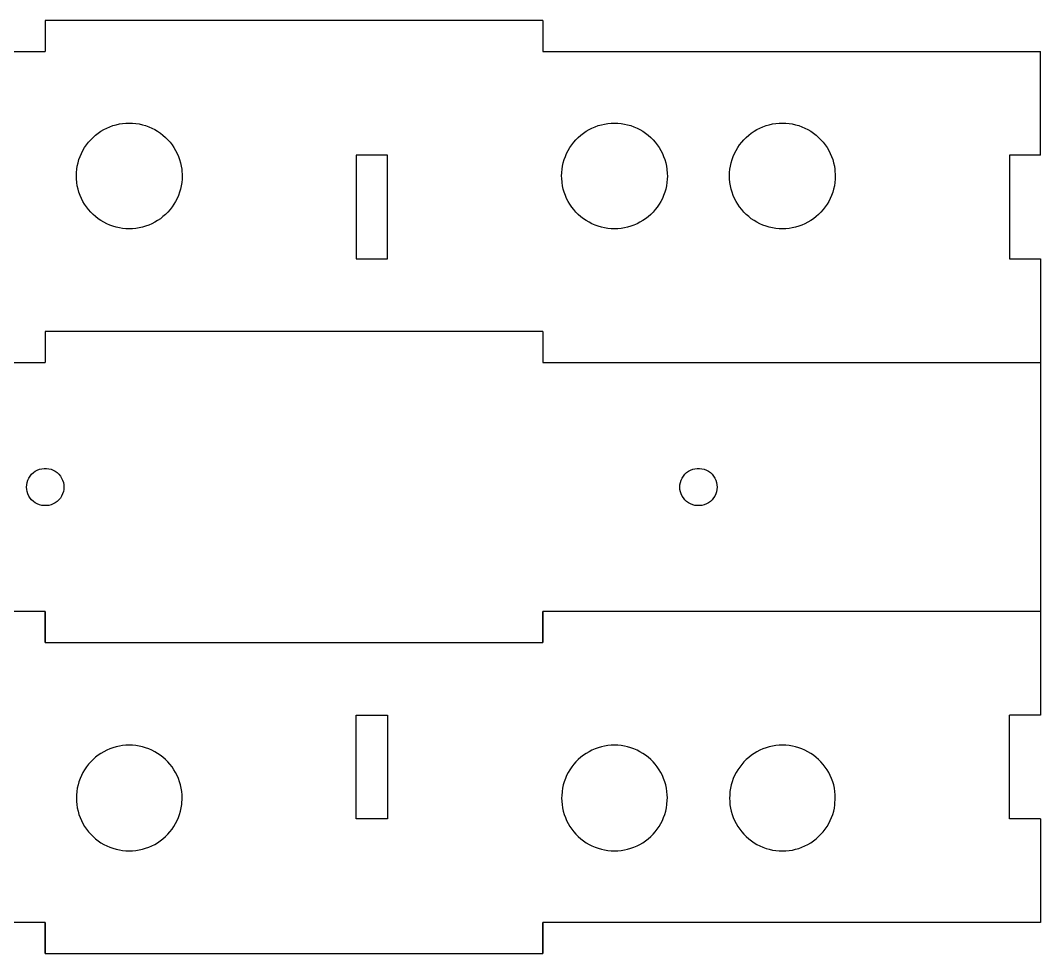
# Model space of a CAD drawing. Extents: x 1 to 147, y 1 to 145.
# Drawn here: x 129.6 to 146, y 112.5 to 127.5 of the extents above; entities that cross this region are included whole.
import ezdxf

# ---------------------------------------------------------------- set-up
doc = ezdxf.new("R2010")
doc.units = 0
doc.layers.get('0').update_dxf_attribs({"linetype": 'CONTINUOUS'})

# ---------------------------------------------------------------- blocks, each defined once
blk = doc.blocks.new('BLOCK_8')
for p, q in [((16, 0.5), (8, 0.5)), ((8, 0.5), (8, 0)), ((8, 0), (8, 0.5)), ((16, 0.5), (16, 0)), ((16, 0), (16, 0.5)), ((32, 0.5), (24, 0.5)), ((24, 0.5), (24, 0)), ((24, 0), (24, 0.5)), ((32, -1.667), (32, 0.5)), ((0, 0), (8, 0)), ((0, -1.667), (0, 0)), ((16, 0), (24, 0)), ((0, -1.667), (0.5, -1.667)), ((0.5, -1.667), (0.5, -3.333)), ((32, -1.667), (31.5, -1.667)), ((31.5, -1.667), (31.5, -3.333)), ((0, -3.333), (0.5, -3.333)), ((0, -10.667), (0, -3.333)), ((31.5, -3.333), (32, -3.333)), ((32, -3.333), (32, -10.667)), ((16, -4.5), (8, -4.5)), ((8, -4.5), (8, -5)), ((8, -5), (8, -4.5)), ((16, -4.5), (16, -5)), ((16, -5), (16, -4.5)), ((32, -4.5), (24, -4.5)), ((24, -4.5), (24, -5)), ((24, -5), (24, -4.5)), ((0, -5), (8, -5)), ((16, -5), (24, -5)), ((8, -9), (0, -9)), ((8, -9.5), (8, -9)), ((24, -9), (16, -9)), ((16, -9.5), (16, -9)), ((24, -9.5), (24, -9)), ((8, -9.5), (16, -9.5)), ((24, -9.5), (32, -9.5)), ((0.5, -10.667), (0, -10.667)), ((0.5, -12.333), (0.5, -10.667)), ((31.5, -12.333), (31.5, -10.667)), ((31.5, -10.667), (32, -10.667)), ((0, -12.333), (0, -14)), ((0, -12.333), (0.5, -12.333)), ((32, -12.333), (31.5, -12.333)), ((32, -12.333), (32, -14.5)), ((8, -14), (0, -14)), ((8, -14.5), (8, -14)), ((24, -14), (16, -14)), ((16, -14.5), (16, -14)), ((24, -14.5), (24, -14)), ((8, -14.5), (16, -14.5)), ((24, -14.5), (32, -14.5))]:
    blk.add_line(p, q)
blk = doc.blocks.new('BLOCK_9')
for p, q in [((-1.2988, 0.8242), (-1.3429, 0.7942)), ((-1.2528, 0.8514), (-1.2988, 0.8242)), ((-1.2052, 0.8756), (-1.2528, 0.8514)), ((-1.1562, 0.8968), (-1.2052, 0.8756)), ((-1.106, 0.9149), (-1.1562, 0.8968)), ((-1.0547, 0.9298), (-1.106, 0.9149)), ((-1.0026, 0.9414), (-1.0547, 0.9298)), ((-0.9498, 0.9498), (-1.0026, 0.9414)), ((-0.8967, 0.9548), (-0.9498, 0.9498)), ((-0.8433, 0.9565), (-0.8967, 0.9548)), ((-0.7899, 0.9548), (-0.8433, 0.9565)), ((-0.7368, 0.9498), (-0.7899, 0.9548)), ((-0.684, 0.9414), (-0.7368, 0.9498)), ((-0.6319, 0.9298), (-0.684, 0.9414)), ((-0.5806, 0.9149), (-0.6319, 0.9298)), ((-0.5304, 0.8968), (-0.5806, 0.9149)), ((-0.4814, 0.8756), (-0.5304, 0.8968)), ((-0.4338, 0.8514), (-0.4814, 0.8756)), ((-0.3878, 0.8242), (-0.4338, 0.8514)), ((-0.3437, 0.7942), (-0.3878, 0.8242)), ((-1.4629, 0.6884), (-1.4982, 0.6483)), ((-1.4252, 0.7261), (-1.4629, 0.6884)), ((-1.3851, 0.7614), (-1.4252, 0.7261)), ((-1.3429, 0.7942), (-1.3851, 0.7614)), ((-0.3015, 0.7614), (-0.3437, 0.7942)), ((-0.2614, 0.7261), (-0.3015, 0.7614)), ((-0.2237, 0.6884), (-0.2614, 0.7261)), ((-0.1884, 0.6483), (-0.2237, 0.6884)), ((-1.5881, 0.516), (-1.6124, 0.4684)), ((-1.561, 0.562), (-1.5881, 0.516)), ((-1.531, 0.6061), (-1.561, 0.562)), ((-1.4982, 0.6483), (-1.531, 0.6061)), ((-0.1556, 0.6061), (-0.1884, 0.6483)), ((-0.1256, 0.562), (-0.1556, 0.6061)), ((-0.0984, 0.516), (-0.1256, 0.562)), ((-0.0742, 0.4684), (-0.0984, 0.516)), ((-1.6517, 0.3692), (-1.6666, 0.3179)), ((-1.6336, 0.4194), (-1.6517, 0.3692)), ((-1.6124, 0.4684), (-1.6336, 0.4194)), ((-0.053, 0.4194), (-0.0742, 0.4684)), ((-0.0349, 0.3692), (-0.053, 0.4194)), ((-0.02, 0.3179), (-0.0349, 0.3692)), ((-1.6866, 0.213), (-1.693, 0.0976)), ((-1.6782, 0.2658), (-1.6866, 0.213)), ((-1.6666, 0.3179), (-1.6782, 0.2658)), ((-0.0083, 0.2658), (-0.02, 0.3179)), ((0, 0.213), (-0.0083, 0.2658)), ((0.005, 0.1599), (0, 0.213)), ((-1.693, 0.0976), (-1.6916, 0.0531)), ((-1.6916, 0.0531), (-1.6866, 0)), ((-1.6866, 0), (-1.6782, -0.0528)), ((-0.0083, -0.0528), (0, 0)), ((0, 0), (0.0053, 0.062)), ((0.0067, 0.1065), (0.005, 0.1599)), ((0.0053, 0.062), (0.0067, 0.1065)), ((-1.6782, -0.0528), (-1.6666, -0.1049)), ((-1.6666, -0.1049), (-1.6517, -0.1562)), ((-1.6517, -0.1562), (-1.6336, -0.2064)), ((-0.053, -0.2064), (-0.0349, -0.1562)), ((-0.0349, -0.1562), (-0.02, -0.1049)), ((-0.02, -0.1049), (-0.0083, -0.0528)), ((-1.6336, -0.2064), (-1.6124, -0.2554)), ((-1.6124, -0.2554), (-1.5881, -0.303)), ((-1.5881, -0.303), (-1.561, -0.3489)), ((-0.1256, -0.3489), (-0.0984, -0.303)), ((-0.0984, -0.303), (-0.0742, -0.2554)), ((-0.0742, -0.2554), (-0.053, -0.2064)), ((-1.561, -0.3489), (-1.531, -0.3931)), ((-1.531, -0.3931), (-1.4982, -0.4353)), ((-1.4982, -0.4353), (-1.4629, -0.4754)), ((-1.4629, -0.4754), (-1.4252, -0.5131)), ((-0.2614, -0.5131), (-0.2237, -0.4754)), ((-0.2237, -0.4754), (-0.1884, -0.4353)), ((-0.1884, -0.4353), (-0.1556, -0.3931)), ((-0.1556, -0.3931), (-0.1256, -0.3489)), ((-1.4252, -0.5131), (-1.3851, -0.5484)), ((-1.3851, -0.5484), (-1.3429, -0.5812)), ((-1.3429, -0.5812), (-1.2988, -0.6112)), ((-1.2988, -0.6112), (-1.2528, -0.6384)), ((-1.2528, -0.6384), (-1.2052, -0.6626)), ((-0.4814, -0.6626), (-0.4338, -0.6384)), ((-0.4338, -0.6384), (-0.3878, -0.6112)), ((-0.3878, -0.6112), (-0.3437, -0.5812)), ((-0.3437, -0.5812), (-0.3015, -0.5484)), ((-0.3015, -0.5484), (-0.2614, -0.5131)), ((-1.2052, -0.6626), (-1.1562, -0.6838)), ((-1.1562, -0.6838), (-1.106, -0.7019)), ((-1.106, -0.7019), (-1.0547, -0.7168)), ((-1.0547, -0.7168), (-1.0026, -0.7284)), ((-1.0026, -0.7284), (-0.9498, -0.7368)), ((-0.9498, -0.7368), (-0.8967, -0.7418)), ((-0.8967, -0.7418), (-0.8433, -0.7435)), ((-0.8433, -0.7435), (-0.7899, -0.7418)), ((-0.7899, -0.7418), (-0.7368, -0.7368)), ((-0.7368, -0.7368), (-0.684, -0.7284)), ((-0.684, -0.7284), (-0.6319, -0.7168)), ((-0.6319, -0.7168), (-0.5806, -0.7019)), ((-0.5806, -0.7019), (-0.5304, -0.6838)), ((-0.5304, -0.6838), (-0.4814, -0.6626))]:
    blk.add_line(p, q)
blk = doc.blocks.new('BLOCK_10')
for p, q in [((-1.30378, 0.6643), (-1.34794, 0.6343)), ((-1.25781, 0.6915), (-1.30378, 0.6643)), ((-1.21023, 0.7157), (-1.25781, 0.6915)), ((-1.16124, 0.7369), (-1.21023, 0.7157)), ((-1.11099, 0.755), (-1.16124, 0.7369)), ((-1.0597, 0.7699), (-1.11099, 0.755)), ((-1.0076, 0.7815), (-1.0597, 0.7699)), ((-0.95486, 0.7899), (-1.0076, 0.7815)), ((-0.9017, 0.7949), (-0.95486, 0.7899)), ((-0.84832, 0.7966), (-0.9017, 0.7949)), ((-0.79495, 0.7949), (-0.84832, 0.7966)), ((-0.74179, 0.7899), (-0.79495, 0.7949)), ((-0.68905, 0.7815), (-0.74179, 0.7899)), ((-0.63694, 0.7699), (-0.68905, 0.7815)), ((-0.58566, 0.755), (-0.63694, 0.7699)), ((-0.53541, 0.7369), (-0.58566, 0.755)), ((-0.48642, 0.7157), (-0.53541, 0.7369)), ((-0.43884, 0.6915), (-0.48642, 0.7157)), ((-0.39286, 0.6643), (-0.43884, 0.6915)), ((-0.34871, 0.6343), (-0.39286, 0.6643)), ((-1.46795, 0.5285), (-1.50326, 0.4884)), ((-1.43019, 0.5662), (-1.46795, 0.5285)), ((-1.39013, 0.6015), (-1.43019, 0.5662)), ((-1.34794, 0.6343), (-1.39013, 0.6015)), ((-0.30651, 0.6015), (-0.34871, 0.6343)), ((-0.26646, 0.5662), (-0.30651, 0.6015)), ((-0.22869, 0.5285), (-0.26646, 0.5662)), ((-0.19339, 0.4884), (-0.22869, 0.5285)), ((-1.59318, 0.3561), (-1.61743, 0.3085)), ((-1.56601, 0.4021), (-1.59318, 0.3561)), ((-1.53599, 0.4462), (-1.56601, 0.4021)), ((-1.50326, 0.4884), (-1.53599, 0.4462)), ((-0.16066, 0.4462), (-0.19339, 0.4884)), ((-0.13064, 0.4021), (-0.16066, 0.4462)), ((-0.10347, 0.3561), (-0.13064, 0.4021)), ((-0.07922, 0.3085), (-0.10347, 0.3561)), ((-1.65672, 0.2093), (-1.67161, 0.158)), ((-1.63864, 0.2595), (-1.65672, 0.2093)), ((-1.61743, 0.3085), (-1.63864, 0.2595)), ((-0.05801, 0.2595), (-0.07922, 0.3085)), ((-0.03993, 0.2093), (-0.05801, 0.2595)), ((-0.02502, 0.158), (-0.03993, 0.2093)), ((-1.69162, 0.0531), (-1.69717, -0.0166)), ((-1.68327, 0.1059), (-1.69162, 0.0531)), ((-1.67161, 0.158), (-1.68327, 0.1059)), ((-0.01338, 0.1059), (-0.02502, 0.158)), ((-0.00503, 0.0531), (-0.01338, 0.1059)), ((0, 0), (-0.00503, 0.0531)), ((0.00153, -0.0578), (0, 0)), ((-1.69717, -0.0166), (-1.69818, -0.0578)), ((-1.69818, -0.0578), (-1.69665, -0.1068)), ((-1.69665, -0.1068), (-1.69162, -0.1599)), ((-1.69162, -0.1599), (-1.68327, -0.2127)), ((-0.01338, -0.2127), (-0.00503, -0.1599)), ((-0.00503, -0.1599), (0.00051, -0.0904)), ((0.00051, -0.0904), (0.00153, -0.0578)), ((-1.68327, -0.2127), (-1.67161, -0.2648)), ((-1.67161, -0.2648), (-1.65672, -0.3161)), ((-1.65672, -0.3161), (-1.63864, -0.3663)), ((-0.05801, -0.3663), (-0.03993, -0.3161)), ((-0.03993, -0.3161), (-0.02502, -0.2648)), ((-0.02502, -0.2648), (-0.01338, -0.2127)), ((-1.63864, -0.3663), (-1.61743, -0.4153)), ((-1.61743, -0.4153), (-1.59318, -0.4629)), ((-1.59318, -0.4629), (-1.56601, -0.5088)), ((-0.13064, -0.5088), (-0.10347, -0.4629)), ((-0.10347, -0.4629), (-0.07922, -0.4153)), ((-0.07922, -0.4153), (-0.05801, -0.3663)), ((-1.56601, -0.5088), (-1.53599, -0.553)), ((-1.53599, -0.553), (-1.50326, -0.5952)), ((-1.50326, -0.5952), (-1.46795, -0.6353)), ((-1.46795, -0.6353), (-1.43019, -0.673)), ((-0.26646, -0.673), (-0.22869, -0.6353)), ((-0.22869, -0.6353), (-0.19339, -0.5952)), ((-0.19339, -0.5952), (-0.16066, -0.553)), ((-0.16066, -0.553), (-0.13064, -0.5088)), ((-1.43019, -0.673), (-1.39013, -0.7083)), ((-1.39013, -0.7083), (-1.34794, -0.7411)), ((-1.34794, -0.7411), (-1.30378, -0.7711)), ((-1.30378, -0.7711), (-1.25781, -0.7983)), ((-1.25781, -0.7983), (-1.21023, -0.8225)), ((-0.48642, -0.8225), (-0.43884, -0.7983)), ((-0.43884, -0.7983), (-0.39286, -0.7711)), ((-0.39286, -0.7711), (-0.34871, -0.7411)), ((-0.34871, -0.7411), (-0.30651, -0.7083)), ((-0.30651, -0.7083), (-0.26646, -0.673)), ((-1.21023, -0.8225), (-1.16124, -0.8437)), ((-1.16124, -0.8437), (-1.11099, -0.8618)), ((-1.11099, -0.8618), (-1.0597, -0.8767)), ((-1.0597, -0.8767), (-1.0076, -0.8883)), ((-1.0076, -0.8883), (-0.95486, -0.8967)), ((-0.95486, -0.8967), (-0.9017, -0.9017)), ((-0.9017, -0.9017), (-0.84832, -0.9034)), ((-0.84832, -0.9034), (-0.79495, -0.9017)), ((-0.79495, -0.9017), (-0.74179, -0.8967)), ((-0.74179, -0.8967), (-0.68905, -0.8883)), ((-0.68905, -0.8883), (-0.63694, -0.8767)), ((-0.63694, -0.8767), (-0.58566, -0.8618)), ((-0.58566, -0.8618), (-0.53541, -0.8437)), ((-0.53541, -0.8437), (-0.48642, -0.8225))]:
    blk.add_line(p, q)
blk = doc.blocks.new('BLOCK_11')
for p, q in [((0.48138, 0.6626), (0.4338, 0.6384)), ((0.53038, 0.6838), (0.48138, 0.6626)), ((0.58062, 0.7019), (0.53038, 0.6838)), ((0.63189, 0.7168), (0.58062, 0.7019)), ((0.68402, 0.7284), (0.63189, 0.7168)), ((0.73675, 0.7368), (0.68402, 0.7284)), ((0.78991, 0.7418), (0.73675, 0.7368)), ((0.84329, 0.7435), (0.78991, 0.7418)), ((0.89666, 0.7418), (0.84329, 0.7435)), ((0.94983, 0.7368), (0.89666, 0.7418)), ((1.00256, 0.7284), (0.94983, 0.7368)), ((1.05467, 0.7168), (1.00256, 0.7284)), ((1.10595, 0.7019), (1.05467, 0.7168)), ((1.15619, 0.6838), (1.10595, 0.7019)), ((1.205197, 0.6626), (1.15619, 0.6838)), ((1.252774, 0.6384), (1.205197, 0.6626)), ((0.26143, 0.5131), (0.22366, 0.4754)), ((0.30148, 0.5484), (0.26143, 0.5131)), ((0.34367, 0.5812), (0.30148, 0.5484)), ((0.38783, 0.6112), (0.34367, 0.5812)), ((0.4338, 0.6384), (0.38783, 0.6112)), ((1.298733, 0.6112), (1.252774, 0.6384)), ((1.342908, 0.5812), (1.298733, 0.6112)), ((1.385098, 0.5484), (1.342908, 0.5812)), ((1.425153, 0.5131), (1.385098, 0.5484)), ((1.462918, 0.4754), (1.425153, 0.5131)), ((0.12561, 0.349), (0.09843, 0.303)), ((0.15562, 0.3931), (0.12561, 0.349)), ((0.18835, 0.4353), (0.15562, 0.3931)), ((0.22366, 0.4754), (0.18835, 0.4353)), ((1.498227, 0.4353), (1.462918, 0.4754)), ((1.530957, 0.3931), (1.498227, 0.4353)), ((1.560971, 0.349), (1.530957, 0.3931)), ((1.588147, 0.303), (1.560971, 0.349)), ((0.05298, 0.2064), (0.03489, 0.1562)), ((0.07419, 0.2554), (0.05298, 0.2064)), ((0.09843, 0.303), (0.07419, 0.2554)), ((1.612393, 0.2554), (1.588147, 0.303)), ((1.633603, 0.2064), (1.612393, 0.2554)), ((1.651685, 0.1562), (1.633603, 0.2064)), ((0, 0), (-0.00643, -0.1154)), ((0.00834, 0.0528), (0, 0)), ((0.01999, 0.1049), (0.00834, 0.0528)), ((0.03489, 0.1562), (0.01999, 0.1049)), ((1.666577, 0.1049), (1.651685, 0.1562)), ((1.678235, 0.0528), (1.666577, 0.1049)), ((1.686581, 0), (1.678235, 0.0528)), ((1.691617, -0.0531), (1.686581, 0)), ((-0.00643, -0.1154), (-0.00504, -0.1599)), ((-0.00504, -0.1599), (0, -0.213)), ((1.686581, -0.213), (1.691891, -0.151)), ((1.69328, -0.1065), (1.691617, -0.0531)), ((1.691891, -0.151), (1.69328, -0.1065)), ((0, -0.213), (0.00834, -0.2658)), ((0.00834, -0.2658), (0.01999, -0.3179)), ((0.01999, -0.3179), (0.03489, -0.3692)), ((1.651685, -0.3692), (1.666577, -0.3179)), ((1.666577, -0.3179), (1.678235, -0.2658)), ((1.678235, -0.2658), (1.686581, -0.213)), ((0.03489, -0.3692), (0.05298, -0.4194)), ((0.05298, -0.4194), (0.07419, -0.4684)), ((0.07419, -0.4684), (0.09843, -0.516)), ((1.588147, -0.516), (1.612393, -0.4684)), ((1.612393, -0.4684), (1.633603, -0.4194)), ((1.633603, -0.4194), (1.651685, -0.3692)), ((0.09843, -0.516), (0.12561, -0.5619)), ((0.12561, -0.5619), (0.15562, -0.6061)), ((0.15562, -0.6061), (0.18835, -0.6483)), ((0.18835, -0.6483), (0.22366, -0.6884)), ((1.462918, -0.6884), (1.498227, -0.6483)), ((1.498227, -0.6483), (1.530957, -0.6061)), ((1.530957, -0.6061), (1.560971, -0.5619)), ((1.560971, -0.5619), (1.588147, -0.516)), ((0.22366, -0.6884), (0.26143, -0.7261)), ((0.26143, -0.7261), (0.30148, -0.7614)), ((0.30148, -0.7614), (0.34367, -0.7942)), ((0.34367, -0.7942), (0.38783, -0.8242)), ((1.298733, -0.8242), (1.342908, -0.7942)), ((1.342908, -0.7942), (1.385098, -0.7614)), ((1.385098, -0.7614), (1.425153, -0.7261)), ((1.425153, -0.7261), (1.462918, -0.6884)), ((0.38783, -0.8242), (0.4338, -0.8514)), ((0.4338, -0.8514), (0.48138, -0.8756)), ((0.48138, -0.8756), (0.53038, -0.8968)), ((0.53038, -0.8968), (0.58062, -0.9149)), ((0.58062, -0.9149), (0.63189, -0.9298)), ((0.63189, -0.9298), (0.68402, -0.9414)), ((0.68402, -0.9414), (0.73675, -0.9498)), ((0.73675, -0.9498), (0.78991, -0.9548)), ((0.78991, -0.9548), (0.84329, -0.9565)), ((0.84329, -0.9565), (0.89666, -0.9548)), ((0.89666, -0.9548), (0.94983, -0.9498)), ((0.94983, -0.9498), (1.00256, -0.9414)), ((1.00256, -0.9414), (1.05467, -0.9298)), ((1.05467, -0.9298), (1.10595, -0.9149)), ((1.10595, -0.9149), (1.15619, -0.8968)), ((1.15619, -0.8968), (1.205197, -0.8756)), ((1.205197, -0.8756), (1.252774, -0.8514)), ((1.252774, -0.8514), (1.298733, -0.8242))]:
    blk.add_line(p, q)
blk = doc.blocks.new('BLOCK_16')
for p, q in [((0, 0), (0.02, 0.032)), ((0.02, 0.032), (0.044, 0.061)), ((0.044, 0.061), (0.072, 0.087)), ((0.072, 0.087), (0.102, 0.109)), ((0.102, 0.109), (0.135, 0.127)), ((0.135, 0.127), (0.17, 0.141)), ((0.17, 0.141), (0.207, 0.15)), ((0.207, 0.15), (0.244, 0.155)), ((0.244, 0.155), (0.282, 0.155)), ((0.282, 0.155), (0.319, 0.15)), ((0.319, 0.15), (0.356, 0.141)), ((0.356, 0.141), (0.391, 0.127)), ((0.391, 0.127), (0.424, 0.109)), ((0.424, 0.109), (0.454, 0.087)), ((0.454, 0.087), (0.482, 0.061)), ((0.482, 0.061), (0.506, 0.032)), ((0.506, 0.032), (0.526, 0)), ((-0.037, -0.145), (-0.035, -0.107)), ((-0.035, -0.182), (-0.037, -0.145)), ((-0.035, -0.107), (-0.028, -0.07)), ((-0.028, -0.07), (-0.016, -0.034)), ((-0.016, -0.034), (0, 0)), ((0.526, 0), (0.542, -0.034)), ((0.542, -0.034), (0.553, -0.07)), ((0.553, -0.07), (0.561, -0.107)), ((0.561, -0.107), (0.563, -0.145)), ((0.563, -0.145), (0.561, -0.182)), ((-0.028, -0.219), (-0.035, -0.182)), ((-0.016, -0.255), (-0.028, -0.219)), ((0, -0.289), (-0.016, -0.255)), ((0.02, -0.321), (0, -0.289)), ((0.044, -0.35), (0.02, -0.321)), ((0.506, -0.321), (0.482, -0.35)), ((0.526, -0.289), (0.506, -0.321)), ((0.542, -0.255), (0.526, -0.289)), ((0.553, -0.219), (0.542, -0.255)), ((0.561, -0.182), (0.553, -0.219)), ((0.072, -0.376), (0.044, -0.35)), ((0.102, -0.398), (0.072, -0.376)), ((0.135, -0.416), (0.102, -0.398)), ((0.17, -0.43), (0.135, -0.416)), ((0.207, -0.439), (0.17, -0.43)), ((0.244, -0.444), (0.207, -0.439)), ((0.282, -0.444), (0.244, -0.444)), ((0.319, -0.439), (0.282, -0.444)), ((0.356, -0.43), (0.319, -0.439)), ((0.391, -0.416), (0.356, -0.43)), ((0.424, -0.398), (0.391, -0.416)), ((0.454, -0.376), (0.424, -0.398)), ((0.482, -0.35), (0.454, -0.376))]:
    blk.add_line(p, q)
blk = doc.blocks.new('BLOCK_17')
for p, q in [((-0.5418, -0.0341), (-0.5258, 0)), ((-0.5258, 0), (-0.5056, 0.0318)), ((-0.5056, 0.0318), (-0.4816, 0.0609)), ((-0.4816, 0.0609), (-0.4541, 0.0867)), ((-0.4541, 0.0867), (-0.4236, 0.1088)), ((-0.4236, 0.1088), (-0.3906, 0.1269)), ((-0.3906, 0.1269), (-0.3556, 0.1408)), ((-0.3556, 0.1408), (-0.3191, 0.1502)), ((-0.3191, 0.1502), (-0.2817, 0.1549)), ((-0.2817, 0.1549), (-0.2441, 0.1549)), ((-0.2441, 0.1549), (-0.2067, 0.1502)), ((-0.2067, 0.1502), (-0.1702, 0.1408)), ((-0.1702, 0.1408), (-0.1352, 0.1269)), ((-0.1352, 0.1269), (-0.1021, 0.1088)), ((-0.1021, 0.1088), (-0.0717, 0.0867)), ((-0.0717, 0.0867), (-0.0442, 0.0609)), ((-0.0442, 0.0609), (-0.0202, 0.0318)), ((-0.0202, 0.0318), (0, 0)), ((0, 0), (0.016, -0.0341)), ((-0.5629, -0.1445), (-0.5605, -0.1069)), ((-0.5605, -0.1821), (-0.5629, -0.1445)), ((-0.5605, -0.1069), (-0.5535, -0.0699)), ((-0.5535, -0.0699), (-0.5418, -0.0341)), ((0.016, -0.0341), (0.0277, -0.0699)), ((0.0277, -0.0699), (0.0347, -0.1069)), ((0.0347, -0.1069), (0.0371, -0.1445)), ((0.0371, -0.1445), (0.0347, -0.1821)), ((-0.5535, -0.2191), (-0.5605, -0.1821)), ((-0.5418, -0.2549), (-0.5535, -0.2191)), ((-0.5258, -0.289), (-0.5418, -0.2549)), ((-0.5056, -0.3208), (-0.5258, -0.289)), ((-0.4816, -0.3499), (-0.5056, -0.3208)), ((-0.0202, -0.3208), (-0.0442, -0.3499)), ((0, -0.289), (-0.0202, -0.3208)), ((0.016, -0.2549), (0, -0.289)), ((0.0277, -0.2191), (0.016, -0.2549)), ((0.0347, -0.1821), (0.0277, -0.2191)), ((-0.4541, -0.3757), (-0.4816, -0.3499)), ((-0.4236, -0.3978), (-0.4541, -0.3757)), ((-0.3906, -0.416), (-0.4236, -0.3978)), ((-0.3556, -0.4298), (-0.3906, -0.416)), ((-0.3191, -0.4392), (-0.3556, -0.4298)), ((-0.2817, -0.4439), (-0.3191, -0.4392)), ((-0.2441, -0.4439), (-0.2817, -0.4439)), ((-0.2067, -0.4392), (-0.2441, -0.4439)), ((-0.1702, -0.4298), (-0.2067, -0.4392)), ((-0.1352, -0.416), (-0.1702, -0.4298)), ((-0.1021, -0.3978), (-0.1352, -0.416)), ((-0.0717, -0.3757), (-0.1021, -0.3978)), ((-0.0442, -0.3499), (-0.0717, -0.3757))]:
    blk.add_line(p, q)
blk = doc.blocks.new('BLOCK_18')
for p, q in [((-0.865, 1.4626), (-0.8174, 1.4868)), ((-0.8174, 1.4868), (-0.7684, 1.508)), ((-0.7684, 1.508), (-0.7182, 1.5261)), ((-0.7182, 1.5261), (-0.6669, 1.541)), ((-0.6669, 1.541), (-0.6148, 1.5526)), ((-0.6148, 1.5526), (-0.562, 1.561)), ((-0.562, 1.561), (-0.5089, 1.566)), ((-0.5089, 1.566), (-0.4555, 1.5677)), ((-0.4555, 1.5677), (-0.4021, 1.566)), ((-0.4021, 1.566), (-0.349, 1.561)), ((-0.349, 1.561), (-0.2962, 1.5526)), ((-0.2962, 1.5526), (-0.2441, 1.541)), ((-0.2441, 1.541), (-0.1928, 1.5261)), ((-0.1928, 1.5261), (-0.1426, 1.508)), ((-0.1426, 1.508), (-0.0936, 1.4868)), ((-0.0936, 1.4868), (-0.046, 1.4626)), ((-1.0751, 1.2996), (-1.0374, 1.3373)), ((-1.0374, 1.3373), (-0.9973, 1.3726)), ((-0.9973, 1.3726), (-0.9551, 1.4054)), ((-0.9551, 1.4054), (-0.911, 1.4354)), ((-0.911, 1.4354), (-0.865, 1.4626)), ((-0.046, 1.4626), (0, 1.4354)), ((0, 1.4354), (0.0441, 1.4054)), ((0.0441, 1.4054), (0.0863, 1.3726)), ((0.0863, 1.3726), (0.1264, 1.3373)), ((0.1264, 1.3373), (0.1641, 1.2996)), ((-1.2003, 1.1272), (-1.1732, 1.1731)), ((-1.1732, 1.1731), (-1.1432, 1.2173)), ((-1.1432, 1.2173), (-1.1104, 1.2595)), ((-1.1104, 1.2595), (-1.0751, 1.2996)), ((0.1641, 1.2996), (0.1994, 1.2595)), ((0.1994, 1.2595), (0.2322, 1.2173)), ((0.2322, 1.2173), (0.2622, 1.1731)), ((0.2622, 1.1731), (0.2894, 1.1272)), ((-1.2639, 0.9804), (-1.2458, 1.0306)), ((-1.2458, 1.0306), (-1.2246, 1.0796)), ((-1.2246, 1.0796), (-1.2003, 1.1272)), ((0.2894, 1.1272), (0.3136, 1.0796)), ((0.3136, 1.0796), (0.3348, 1.0306)), ((0.3348, 1.0306), (0.3529, 0.9804)), ((-1.3038, 0.7711), (-1.2988, 0.8242)), ((-1.2988, 0.8242), (-1.2904, 0.877)), ((-1.2904, 0.877), (-1.2788, 0.9291)), ((-1.2788, 0.9291), (-1.2639, 0.9804)), ((0.3529, 0.9804), (0.3678, 0.9291)), ((0.3678, 0.9291), (0.3795, 0.877)), ((0.3795, 0.877), (0.3878, 0.8242)), ((0.3878, 0.8242), (0.3931, 0.7622)), ((-1.3052, 0.7266), (-1.3038, 0.7711)), ((-1.2988, 0.6112), (-1.3052, 0.7266)), ((0.3928, 0.6643), (0.3878, 0.6112)), ((0.3945, 0.7177), (0.3928, 0.6643)), ((0.3931, 0.7622), (0.3945, 0.7177)), ((-1.2904, 0.5584), (-1.2988, 0.6112)), ((-1.2788, 0.5063), (-1.2904, 0.5584)), ((-1.2639, 0.455), (-1.2788, 0.5063)), ((0.3678, 0.5063), (0.3529, 0.455)), ((0.3795, 0.5584), (0.3678, 0.5063)), ((0.3878, 0.6112), (0.3795, 0.5584)), ((-1.2458, 0.4048), (-1.2639, 0.455)), ((-1.2246, 0.3558), (-1.2458, 0.4048)), ((-1.2003, 0.3082), (-1.2246, 0.3558)), ((0.3136, 0.3558), (0.2894, 0.3082)), ((0.3348, 0.4048), (0.3136, 0.3558)), ((0.3529, 0.455), (0.3348, 0.4048)), ((-1.1732, 0.2622), (-1.2003, 0.3082)), ((-1.1432, 0.2181), (-1.1732, 0.2622)), ((-1.1104, 0.1759), (-1.1432, 0.2181)), ((-1.0751, 0.1358), (-1.1104, 0.1759)), ((0.1994, 0.1759), (0.1641, 0.1358)), ((0.2322, 0.2181), (0.1994, 0.1759)), ((0.2622, 0.2622), (0.2322, 0.2181)), ((0.2894, 0.3082), (0.2622, 0.2622)), ((-1.0374, 0.0981), (-1.0751, 0.1358)), ((-0.9973, 0.0628), (-1.0374, 0.0981)), ((-0.9551, 0.03), (-0.9973, 0.0628)), ((-0.911, 0), (-0.9551, 0.03)), ((-0.865, -0.0272), (-0.911, 0)), ((0, 0), (-0.046, -0.0272)), ((0.0441, 0.03), (0, 0)), ((0.0863, 0.0628), (0.0441, 0.03)), ((0.1264, 0.0981), (0.0863, 0.0628)), ((0.1641, 0.1358), (0.1264, 0.0981)), ((-0.8174, -0.0514), (-0.865, -0.0272)), ((-0.7684, -0.0726), (-0.8174, -0.0514)), ((-0.7182, -0.0907), (-0.7684, -0.0726)), ((-0.6669, -0.1056), (-0.7182, -0.0907)), ((-0.6148, -0.1172), (-0.6669, -0.1056)), ((-0.562, -0.1256), (-0.6148, -0.1172)), ((-0.5089, -0.1306), (-0.562, -0.1256)), ((-0.4555, -0.1323), (-0.5089, -0.1306)), ((-0.4021, -0.1306), (-0.4555, -0.1323)), ((-0.349, -0.1256), (-0.4021, -0.1306)), ((-0.2962, -0.1172), (-0.349, -0.1256)), ((-0.2441, -0.1056), (-0.2962, -0.1172)), ((-0.1928, -0.0907), (-0.2441, -0.1056)), ((-0.1426, -0.0726), (-0.1928, -0.0907)), ((-0.0936, -0.0514), (-0.1426, -0.0726)), ((-0.046, -0.0272), (-0.0936, -0.0514))]:
    blk.add_line(p, q)
blk = doc.blocks.new('BLOCK_19')
for p, q in [((0.21014, 0.163), (0.25772, 0.1872)), ((0.25772, 0.1872), (0.30671, 0.2084)), ((0.30671, 0.2084), (0.35696, 0.2265)), ((0.35696, 0.2265), (0.40825, 0.2414)), ((0.40825, 0.2414), (0.46035, 0.253)), ((0.46035, 0.253), (0.51309, 0.2614)), ((0.51309, 0.2614), (0.56625, 0.2664)), ((0.56625, 0.2664), (0.61963, 0.2681)), ((0.61963, 0.2681), (0.673, 0.2664)), ((0.673, 0.2664), (0.72616, 0.2614)), ((0.72616, 0.2614), (0.7789, 0.253)), ((0.7789, 0.253), (0.83101, 0.2414)), ((0.83101, 0.2414), (0.88229, 0.2265)), ((0.88229, 0.2265), (0.93254, 0.2084)), ((0.93254, 0.2084), (0.98153, 0.1872)), ((0.98153, 0.1872), (1.02911, 0.163)), ((0, 0), (0.03776, 0.0377)), ((0.03776, 0.0377), (0.07782, 0.073)), ((0.07782, 0.073), (0.12001, 0.1058)), ((0.12001, 0.1058), (0.16417, 0.1358)), ((0.16417, 0.1358), (0.21014, 0.163)), ((1.02911, 0.163), (1.07509, 0.1358)), ((1.07509, 0.1358), (1.11924, 0.1058)), ((1.11924, 0.1058), (1.16144, 0.073)), ((1.16144, 0.073), (1.20149, 0.0377)), ((1.20149, 0.0377), (1.23926, 0)), ((-0.12523, -0.1724), (-0.09806, -0.1265)), ((-0.09806, -0.1265), (-0.06804, -0.0823)), ((-0.06804, -0.0823), (-0.03531, -0.0401)), ((-0.03531, -0.0401), (0, 0)), ((1.23926, 0), (1.27456, -0.0401)), ((1.27456, -0.0401), (1.30729, -0.0823)), ((1.30729, -0.0823), (1.33731, -0.1265)), ((1.33731, -0.1265), (1.36448, -0.1724)), ((-0.20366, -0.3705), (-0.18877, -0.3192)), ((-0.18877, -0.3192), (-0.17069, -0.269)), ((-0.17069, -0.269), (-0.14948, -0.22)), ((-0.14948, -0.22), (-0.12523, -0.1724)), ((1.36448, -0.1724), (1.38873, -0.22)), ((1.38873, -0.22), (1.40994, -0.269)), ((1.40994, -0.269), (1.42802, -0.3192)), ((1.42802, -0.3192), (1.44293, -0.3705)), ((-0.2287, -0.5285), (-0.22367, -0.4754)), ((-0.22367, -0.4754), (-0.21532, -0.4226)), ((-0.21532, -0.4226), (-0.20366, -0.3705)), ((1.44293, -0.3705), (1.45457, -0.4226)), ((1.45457, -0.4226), (1.46292, -0.4754)), ((1.46292, -0.4754), (1.46846, -0.5449)), ((-0.23023, -0.5775), (-0.2287, -0.5285)), ((-0.22922, -0.6187), (-0.23023, -0.5775)), ((-0.22367, -0.6884), (-0.22922, -0.6187)), ((1.46795, -0.6353), (1.46292, -0.6884)), ((1.46948, -0.5775), (1.46795, -0.6353)), ((1.46846, -0.5449), (1.46948, -0.5775)), ((-0.21532, -0.7412), (-0.22367, -0.6884)), ((-0.20366, -0.7933), (-0.21532, -0.7412)), ((-0.18877, -0.8446), (-0.20366, -0.7933)), ((1.44293, -0.7933), (1.42802, -0.8446)), ((1.45457, -0.7412), (1.44293, -0.7933)), ((1.46292, -0.6884), (1.45457, -0.7412)), ((-0.17069, -0.8948), (-0.18877, -0.8446)), ((-0.14948, -0.9438), (-0.17069, -0.8948)), ((-0.12523, -0.9914), (-0.14948, -0.9438)), ((1.38873, -0.9438), (1.36448, -0.9914)), ((1.40994, -0.8948), (1.38873, -0.9438)), ((1.42802, -0.8446), (1.40994, -0.8948)), ((-0.09806, -1.0374), (-0.12523, -0.9914)), ((-0.06804, -1.0815), (-0.09806, -1.0374)), ((-0.03531, -1.1237), (-0.06804, -1.0815)), ((0, -1.1638), (-0.03531, -1.1237)), ((1.27456, -1.1237), (1.23926, -1.1638)), ((1.30729, -1.0815), (1.27456, -1.1237)), ((1.33731, -1.0374), (1.30729, -1.0815)), ((1.36448, -0.9914), (1.33731, -1.0374)), ((0.03776, -1.2015), (0, -1.1638)), ((0.07782, -1.2368), (0.03776, -1.2015)), ((0.12001, -1.2696), (0.07782, -1.2368)), ((0.16417, -1.2996), (0.12001, -1.2696)), ((0.21014, -1.3268), (0.16417, -1.2996)), ((1.07509, -1.2996), (1.02911, -1.3268)), ((1.11924, -1.2696), (1.07509, -1.2996)), ((1.16144, -1.2368), (1.11924, -1.2696)), ((1.20149, -1.2015), (1.16144, -1.2368)), ((1.23926, -1.1638), (1.20149, -1.2015)), ((0.25772, -1.351), (0.21014, -1.3268)), ((0.30671, -1.3722), (0.25772, -1.351)), ((0.35696, -1.3903), (0.30671, -1.3722)), ((0.40825, -1.4052), (0.35696, -1.3903)), ((0.46035, -1.4168), (0.40825, -1.4052)), ((0.51309, -1.4252), (0.46035, -1.4168)), ((0.56625, -1.4302), (0.51309, -1.4252)), ((0.61963, -1.4319), (0.56625, -1.4302)), ((0.673, -1.4302), (0.61963, -1.4319)), ((0.72616, -1.4252), (0.673, -1.4302)), ((0.7789, -1.4168), (0.72616, -1.4252)), ((0.83101, -1.4052), (0.7789, -1.4168)), ((0.88229, -1.3903), (0.83101, -1.4052)), ((0.93254, -1.3722), (0.88229, -1.3903)), ((0.98153, -1.351), (0.93254, -1.3722)), ((1.02911, -1.3268), (0.98153, -1.351))]:
    blk.add_line(p, q)
blk = doc.blocks.new('BLOCK_20')
for p, q in [((-0.62581, 0), (-0.57557, 0.0181)), ((-0.57557, 0.0181), (-0.5243, 0.033)), ((-0.5243, 0.033), (-0.47217, 0.0446)), ((-0.47217, 0.0446), (-0.41944, 0.053)), ((-0.41944, 0.053), (-0.36628, 0.058)), ((-0.36628, 0.058), (-0.3129, 0.0597)), ((-0.3129, 0.0597), (-0.25953, 0.058)), ((-0.25953, 0.058), (-0.20636, 0.053)), ((-0.20636, 0.053), (-0.15363, 0.0446)), ((-0.15363, 0.0446), (-0.10152, 0.033)), ((-0.10152, 0.033), (-0.05024, 0.0181)), ((-0.05024, 0.0181), (0, 0)), ((-0.89476, -0.1707), (-0.85471, -0.1354)), ((-0.85471, -0.1354), (-0.81252, -0.1026)), ((-0.81252, -0.1026), (-0.76836, -0.0726)), ((-0.76836, -0.0726), (-0.72239, -0.0454)), ((-0.72239, -0.0454), (-0.67481, -0.0212)), ((-0.67481, -0.0212), (-0.62581, 0)), ((0, 0), (0.049007, -0.0212)), ((0.049007, -0.0212), (0.096584, -0.0454)), ((0.096584, -0.0454), (0.142543, -0.0726)), ((0.142543, -0.0726), (0.186718, -0.1026)), ((0.186718, -0.1026), (0.228908, -0.1354)), ((0.228908, -0.1354), (0.268963, -0.1707)), ((-1.03058, -0.3349), (-1.00057, -0.2907)), ((-1.00057, -0.2907), (-0.96784, -0.2485)), ((-0.96784, -0.2485), (-0.93253, -0.2084)), ((-0.93253, -0.2084), (-0.89476, -0.1707)), ((0.268963, -0.1707), (0.306728, -0.2084)), ((0.306728, -0.2084), (0.342037, -0.2485)), ((0.342037, -0.2485), (0.374767, -0.2907)), ((0.374767, -0.2907), (0.404781, -0.3349)), ((-1.1213, -0.5276), (-1.10321, -0.4774)), ((-1.10321, -0.4774), (-1.082, -0.4284)), ((-1.082, -0.4284), (-1.05776, -0.3808)), ((-1.05776, -0.3808), (-1.03058, -0.3349)), ((0.404781, -0.3349), (0.431957, -0.3808)), ((0.431957, -0.3808), (0.456203, -0.4284)), ((0.456203, -0.4284), (0.477413, -0.4774)), ((0.477413, -0.4774), (0.495495, -0.5276)), ((-1.15619, -0.6838), (-1.14785, -0.631)), ((-1.14785, -0.631), (-1.1362, -0.5789)), ((-1.1362, -0.5789), (-1.1213, -0.5276)), ((0.495495, -0.5276), (0.510387, -0.5789)), ((0.510387, -0.5789), (0.522045, -0.631)), ((0.522045, -0.631), (0.530391, -0.6838)), ((-1.16262, -0.7814), (-1.16123, -0.7369)), ((-1.15619, -0.8968), (-1.16262, -0.7814)), ((-1.16123, -0.7369), (-1.15619, -0.6838)), ((0.530391, -0.6838), (0.535701, -0.7458)), ((0.53709, -0.7903), (0.535427, -0.8437)), ((0.535701, -0.7458), (0.53709, -0.7903)), ((-1.14785, -0.9496), (-1.15619, -0.8968)), ((-1.1362, -1.0017), (-1.14785, -0.9496)), ((0.522045, -0.9496), (0.510387, -1.0017)), ((0.530391, -0.8968), (0.522045, -0.9496)), ((0.535427, -0.8437), (0.530391, -0.8968)), ((-1.1213, -1.053), (-1.1362, -1.0017)), ((-1.10321, -1.1032), (-1.1213, -1.053)), ((-1.082, -1.1522), (-1.10321, -1.1032)), ((0.477413, -1.1032), (0.456203, -1.1522)), ((0.495495, -1.053), (0.477413, -1.1032)), ((0.510387, -1.0017), (0.495495, -1.053)), ((-1.05776, -1.1998), (-1.082, -1.1522)), ((-1.03058, -1.2458), (-1.05776, -1.1998)), ((-1.00057, -1.2899), (-1.03058, -1.2458)), ((-0.96784, -1.3321), (-1.00057, -1.2899)), ((0.374767, -1.2899), (0.342037, -1.3321)), ((0.404781, -1.2458), (0.374767, -1.2899)), ((0.431957, -1.1998), (0.404781, -1.2458)), ((0.456203, -1.1522), (0.431957, -1.1998)), ((-0.93253, -1.3722), (-0.96784, -1.3321)), ((-0.89476, -1.4099), (-0.93253, -1.3722)), ((-0.85471, -1.4452), (-0.89476, -1.4099)), ((-0.81252, -1.478), (-0.85471, -1.4452)), ((0.228908, -1.4452), (0.186718, -1.478)), ((0.268963, -1.4099), (0.228908, -1.4452)), ((0.306728, -1.3722), (0.268963, -1.4099)), ((0.342037, -1.3321), (0.306728, -1.3722)), ((-0.76836, -1.508), (-0.81252, -1.478)), ((-0.72239, -1.5352), (-0.76836, -1.508)), ((-0.67481, -1.5594), (-0.72239, -1.5352)), ((-0.62581, -1.5806), (-0.67481, -1.5594)), ((-0.57557, -1.5987), (-0.62581, -1.5806)), ((-0.5243, -1.6136), (-0.57557, -1.5987)), ((-0.47217, -1.6252), (-0.5243, -1.6136)), ((-0.41944, -1.6336), (-0.47217, -1.6252)), ((-0.36628, -1.6386), (-0.41944, -1.6336)), ((-0.3129, -1.6403), (-0.36628, -1.6386)), ((-0.25953, -1.6386), (-0.3129, -1.6403)), ((-0.20636, -1.6336), (-0.25953, -1.6386)), ((-0.15363, -1.6252), (-0.20636, -1.6336)), ((-0.10152, -1.6136), (-0.15363, -1.6252)), ((-0.05024, -1.5987), (-0.10152, -1.6136)), ((0, -1.5806), (-0.05024, -1.5987)), ((0.049007, -1.5594), (0, -1.5806)), ((0.096584, -1.5352), (0.049007, -1.5594)), ((0.142543, -1.508), (0.096584, -1.5352)), ((0.186718, -1.478), (0.142543, -1.508))]:
    blk.add_line(p, q)
blk = doc.blocks.new('BLOCK_24')
for p, q in [((0, 0), (-0.5, 0)), ((-0.5, 0), (-0.5, -1.667)), ((0, -1.667), (0, 0)), ((-0.5, -1.667), (0, -1.667))]:
    blk.add_line(p, q)
blk = doc.blocks.new('BLOCK_27')
for p, q in [((-0.5, 1.667), (0, 1.667)), ((-0.5, 0), (-0.5, 1.667)), ((0, 1.667), (0, 0)), ((0, 0), (-0.5, 0))]:
    blk.add_line(p, q)

msp = doc.modelspace()

# ---------------------------------------------------------------- block references
at = {"rotation": 180}
for name, p in [('BLOCK_8', (146, 113)), ('BLOCK_20', (131.037, 124.21)), ('BLOCK_19', (139.77, 124.418)), ('BLOCK_18', (141.394, 125.718)), ('BLOCK_24', (135, 123.667)), ('BLOCK_16', (130.263, 119.855)), ('BLOCK_17', (140.237, 119.855)), ('BLOCK_27', (135, 116.333)), ('BLOCK_11', (132.193, 114.894)), ('BLOCK_10', (138.302, 114.947)), ('BLOCK_9', (141.007, 115.106))]:
    msp.add_blockref(name, p, dxfattribs=at)

doc.saveas('drawing.dxf')
